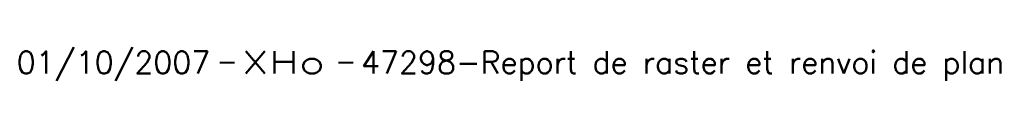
# Model space of a CAD drawing. Header units: millimetres. Extents: x 257036 to 257983, y 144000 to 144707.
# Drawn here: x 257443.46 to 257476.69, y 144233.91 to 144235.06 of the extents above; entities that cross this region are included whole.
import ezdxf
from ezdxf.enums import TextEntityAlignment as Align

# ---------------------------------------------------------------- set-up
doc = ezdxf.new("R2010")
doc.units = ezdxf.units.MM
doc.layers.get('0').update_dxf_attribs({"linetype": 'CONTINUOUS'})
doc.layers.add('E_910', color=7, linetype='CONTINUOUS', plot=False)
doc.styles.get("Standard").update_dxf_attribs({"font": 'romans.shx', "width": 0.85})

# ---------------------------------------------------------------- blocks, each defined once
blk = doc.blocks.new('GIS_MODF')
at = {"color": 0, "linetype": 'Continuous', "flags": 128}
for points in [[(-2.257, -0.012), (-1.757, -0.012)], [(1.758, -0.012), (2.258, -0.012)]]:
    blk.add_lwpolyline(points, dxfattribs=at)
at = {"color": 0, "linetype": 'Continuous'}
blk.add_attdef('DATE', text='', height=0.75, dxfattribs=at).set_placement((-2.583, -0.387), align=Align.RIGHT)
at = {"color": 0, "linetype": 'Continuous', "width": 3.590909}
blk.add_attdef('USER', text='', height=0.75, dxfattribs=at).set_placement((-1.516, -0.387), (1.306, -0.387), align=Align.FIT)
at = {"color": 0, "linetype": 'Continuous'}
blk.add_attdef('DESC', (2.528, -0.387), '', height=0.75, dxfattribs=at)

msp = doc.modelspace()

# ---------------------------------------------------------------- block references
at = {"layer": 'E_910'}
ref = msp.add_blockref('GIS_MODF', (257452.503, 144234.55), dxfattribs=at)
ref.add_attrib('DATE', '01/10/2007', dxfattribs={"layer": '0', "color": 0, "linetype": 'Continuous', "height": 0.75}).set_placement((257449.92, 144234.164), align=Align.RIGHT)
ref.add_attrib('USER', 'XHo', dxfattribs={"layer": '0', "color": 0, "linetype": 'Continuous', "height": 0.75, "width": 1.362069}).set_placement((257450.987, 144234.164), (257453.808, 144234.164), align=Align.FIT)
ref.add_attrib('DESC', '47298-Report de raster et renvoi de plan', (257455.031, 144234.164), dxfattribs={"layer": '0', "color": 0, "linetype": 'Continuous', "height": 0.75})

doc.saveas('drawing.dxf')
